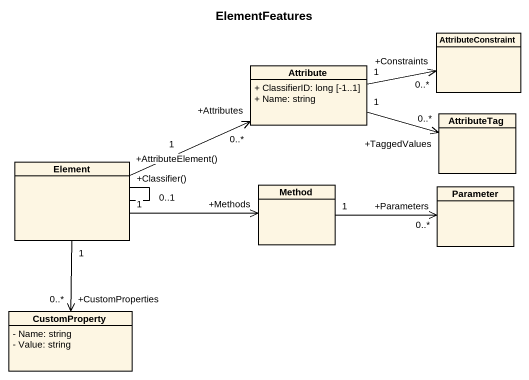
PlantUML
@startuml
title ElementFeatures
hide circle
hide empty members
skinparam classAttributeIconSize 0
class AttributeConstraint
class Attribute {
  + ClassifierID: long [-1..1]
  + Name: string
}
class AttributeTag
class Element
class Method
class Parameter
class CustomProperty {
  - Name: string
  - Value: string
}
Attribute "1" -right-> "+Constraints\n0..*" AttributeConstraint
Attribute "1" -right-> "+TaggedValues\n0..*" AttributeTag
Element "+AttributeElement()\n1" -right-> "+Attributes\n0..*" Attribute
Element -- "+Classifier()\n0..1" Element
Element "1" -right-> "+Methods" Method
Element "1" --> "+CustomProperties\n0..*" CustomProperty
Method "1" -right-> "+Parameters\n0..*" Parameter
@enduml
